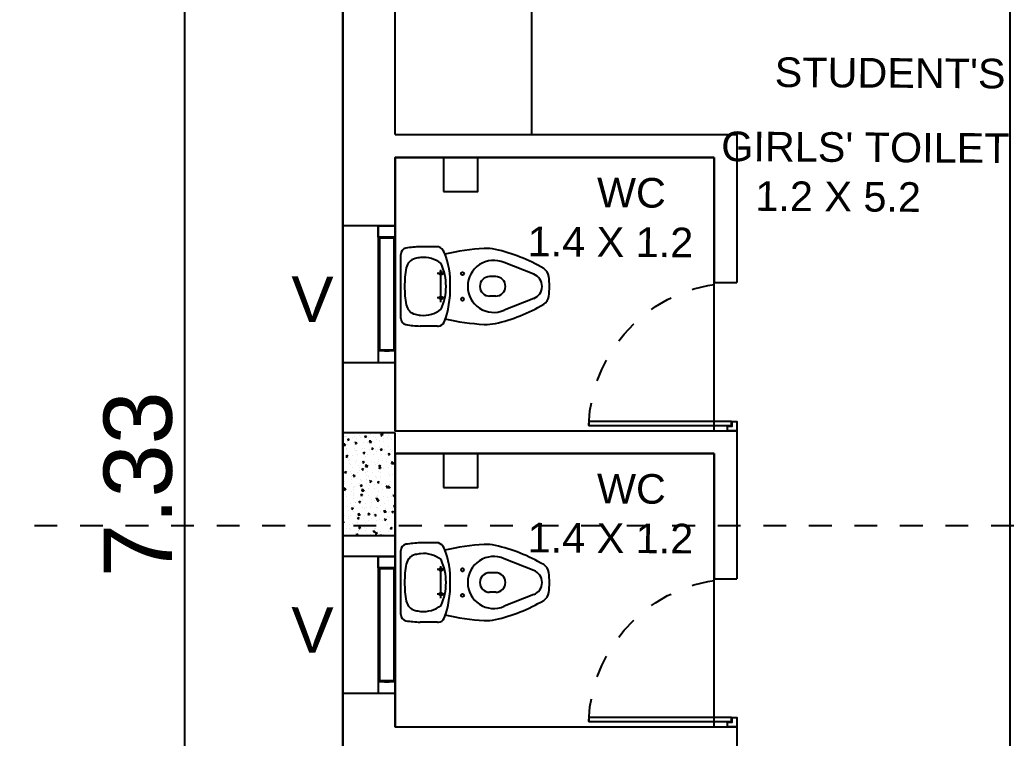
# Model space of a CAD drawing. Header units: metres. Extents: x 0 to 2048, y 111 to 219.
# Drawn here: x 1821.01 to 1825.359, y 164.865 to 168.019 of the extents above; entities that cross this region are included whole.
import ezdxf

# ---------------------------------------------------------------- set-up
doc = ezdxf.new("R2010")
doc.units = ezdxf.units.M
doc.header["$LTSCALE"] = 0.5
doc.header["$MEASUREMENT"] = 0
doc.header["$PDMODE"] = 3
for name, pattern in [('( Dashed )', [0.75, 0.5, -0.25]), ('CONTIN', [0]), ('HIDDEN2', [0.1875, 0.125, -0.0625])]:
    doc.linetypes.add(name, pattern=pattern)
for name, color, linetype in [('BLK_1_FLR_0_BLT_UP_AREA', 27, 'Continuous'), ('BLK_1_FLR_0_WASH', 60, 'Continuous'), ('BLK_1_FLR_0_WATER_CLOSET', 213, 'Continuous')]:
    doc.layers.add(name, color=color, linetype=linetype)
doc.layers.add('layout bou', color=1, linetype='Continuous', lineweight=60)
doc.layers.add('layout bou @ 1', color=1, linetype='Continuous', lineweight=60)
doc.styles.add('200LT_S', font='arial.ttf', dxfattribs={"height": 0.3})
doc.styles.add('PATTA & SITE', font='arial.ttf', dxfattribs={"height": 1.5})
doc.styles.get("Standard").update_dxf_attribs({"font": ''})
doc.styles.get('Standard').set_extended_font_data('Arial Black')
doc.dimstyles.new('Building Arrow', dxfattribs={"dimscale": 0, "dimtxt": 1, "dimasz": 1, "dimexe": 0.18, "dimexo": 0.0625, "dimgap": 0.09, "dimtad": 0, "dimdec": 1, "dimzin": 0, "dimdsep": 46, "dimtxsty": 'Standard', "dimcen": 0.09, "dimse1": 1, "dimse2": 1, "dimclrt": 7, "dimadec": 1, "dimazin": 0, "dimtfac": 1, "dimtdec": 1, "dimtofl": 0, "dimtmove": 0, "dimatfit": 3, "dimfxl": 0, "dimtolj": 1, "dimtzin": 0, "dimarcsym": 0})

# ---------------------------------------------------------------- blocks, each defined once
blk = doc.blocks.new('*D9')
at = {"layer": 'Defpoints', "color": 0, "lineweight": -3}
for p in [(1764.1257, 208.0316), (1764.1257, 208.0316), (1929.9765, 145.7045)]:
    blk.add_point(p, dxfattribs=at)
at = {"layer": 'layout bou', "color": 0, "lineweight": -2}
for p, q in [((1765.0618, 207.6799), (1845.0867, 177.6063)), ((1929.0405, 146.0562), (1849.0155, 176.1298))]:
    blk.add_line(p, q, dxfattribs=at)
at = {"layer": 'layout bou', "color": 0, "lineweight": -3}
for points in [[(1765.1204, 207.8359), (1765.0031, 207.5239), (1764.1257, 208.0316)], [(1929.0991, 146.2122), (1928.9818, 145.9002), (1929.9765, 145.7045)]]:
    blk.add_solid(points, dxfattribs=at)
at = {"layer": 'layout bou', "color": 7, "lineweight": 15, "insert": (1847.0511, 176.868), "char_height": 1, "attachment_point": 5, "rotation": 339.4036}
blk.add_mtext('\\A1;177.2', dxfattribs=at)

msp = doc.modelspace()

# ---------------------------------------------------------------- linework, layer by layer
at = {"color": 0, "lineweight": -3}
for p, q in [((1822.42887, 177.33467), (1822.42887, 162.08467)), ((1822.42887, 162.08467), (1822.42887, 177.33467)), ((1825.35887, 162.31467), (1825.35887, 169.87467)), ((1822.65887, 167.51467), (1822.65887, 169.64467)), ((1823.25887, 167.51467), (1823.25887, 169.64467)), ((1822.65887, 167.51467), (1824.15887, 167.51467)), ((1824.15887, 167.51467), (1824.15887, 166.86467)), ((1822.65887, 166.21467), (1822.65887, 167.41467)), ((1822.65887, 167.41467), (1824.05887, 167.41467)), ((1824.05887, 167.41467), (1824.05887, 166.86467)), ((1824.05887, 166.86467), (1824.15887, 166.86467)), ((1822.65887, 166.21467), (1824.15887, 166.21467)), ((1824.15887, 166.21467), (1824.15887, 165.56468)), ((1822.65887, 164.91467), (1822.65887, 166.11467)), ((1822.65887, 166.11467), (1824.05887, 166.11467)), ((1824.05887, 166.11467), (1824.05887, 165.56468)), ((1824.05887, 165.56468), (1824.15887, 165.56468)), ((1822.65887, 164.91467), (1824.15887, 164.91467)), ((1824.15887, 164.91467), (1824.15887, 164.26468))]:
    msp.add_line(p, q, dxfattribs=at)
at = {"color": 8, "lineweight": -3}
msp.add_line((1822.42887, 162.08467), (1822.42887, 177.33467), dxfattribs=at)
at = {"color": 7, "lineweight": -3}
msp.add_line((1821.73335, 169.39467), (1821.73335, 162.56467), dxfattribs=at)
at = {"lineweight": -3}
for p, q in [((1822.65887, 167.11467), (1822.42887, 167.11467)), ((1822.65887, 166.6988, 0), (1822.65887, 166.99745, 0)), ((1822.68254, 166.70762, 0), (1822.68254, 166.98863, 0)), ((1822.84806, 167.02211, 0), (1822.76762, 167.02234, 0)), ((1823.26718, 166.90117, 0), (1823.1368, 166.95266, 0)), ((1822.87423, 166.90512, 0), (1822.84244, 166.90512, 0)), ((1822.85961, 166.779, 0), (1822.85961, 166.9205, 0)), ((1823.09981, 166.89096, 0), (1823.07321, 166.89096, 0)), ((1822.87423, 166.79724, 0), (1822.84244, 166.79724, 0)), ((1823.09981, 166.80529, 0), (1823.07321, 166.80529, 0)), ((1823.26718, 166.79508, 0), (1823.1368, 166.74359, 0)), ((1822.84391, 166.67391, 0), (1822.76762, 166.67391, 0)), ((1822.42887, 166.51467), (1822.65887, 166.51467)), ((1822.43616, 166.18892), (1822.43616, 166.18892)), ((1822.43626, 166.20174), (1822.43626, 166.20174)), ((1822.43988, 166.18765), (1822.43988, 166.18765)), ((1822.44429, 166.19057), (1822.44429, 166.19057)), ((1822.45084, 166.17874), (1822.45032, 166.17276)), ((1822.45032, 166.17276), (1822.45658, 166.17392)), ((1822.45084, 166.17874), (1822.45659, 166.17392)), ((1822.47317, 166.18643), (1822.47317, 166.18643)), ((1822.48044, 166.1893), (1822.48044, 166.1893)), ((1822.48117, 166.16879), (1822.48117, 166.16879)), ((1822.48584, 166.16442), (1822.48248, 166.15944)), ((1822.48373, 166.16427), (1822.48373, 166.16427)), ((1822.48584, 166.16442), (1822.48853, 166.15742)), ((1822.48709, 166.18184), (1822.48709, 166.18184)), ((1822.50312, 166.19275), (1822.50312, 166.19275)), ((1822.50646, 166.18522), (1822.50646, 166.18522)), ((1822.51988, 166.16299), (1822.51988, 166.16299)), ((1822.52606, 166.19261), (1822.52554, 166.18663)), ((1822.52554, 166.18664), (1822.5318, 166.1878)), ((1822.52606, 166.19261), (1822.53181, 166.18779)), ((1822.53819, 166.16237), (1822.53819, 166.16237)), ((1822.53975, 166.184), (1822.53975, 166.184)), ((1822.54647, 166.17252), (1822.54509, 166.16363)), ((1822.5451, 166.16363), (1822.5546, 166.16474)), ((1822.5468, 166.17221), (1822.55492, 166.16442)), ((1822.55101, 166.19984), (1822.55101, 166.19984)), ((1822.56279, 166.18862), (1822.56279, 166.18862)), ((1822.57304, 166.18278), (1822.57304, 166.18278)), ((1822.57785, 166.17477), (1822.57785, 166.17477)), ((1822.59045, 166.17353), (1822.59045, 166.17353)), ((1822.59128, 166.19586), (1822.59128, 166.19586)), ((1822.59862, 166.19978), (1822.59526, 166.1948)), ((1822.59526, 166.19481), (1822.6013, 166.19278)), ((1822.59862, 166.19978), (1822.6013, 166.19278)), ((1822.60075, 166.20051), (1822.60702, 166.20167)), ((1822.60112, 166.20467), (1822.60076, 166.20051)), ((1822.60344, 166.20467), (1822.60703, 166.20167)), ((1822.60633, 166.18157), (1822.60633, 166.18157)), ((1822.6078, 166.16849), (1822.6078, 166.16849)), ((1822.6249, 166.1851), (1822.6249, 166.1851)), ((1822.62975, 166.19246), (1822.62975, 166.19246)), ((1822.63962, 166.18035), (1822.63962, 166.18035)), ((1822.64238, 166.17638), (1822.64238, 166.17638)), ((1822.43251, 166.15926), (1822.43113, 166.15037)), ((1822.43113, 166.15037), (1822.44063, 166.15148)), ((1822.43284, 166.15895), (1822.44096, 166.15116)), ((1822.43401, 166.14835), (1822.43401, 166.14835)), ((1822.44617, 166.1306), (1822.44617, 166.1306)), ((1822.44629, 166.13714), (1822.44629, 166.13714)), ((1822.44928, 166.1527), (1822.44928, 166.1527)), ((1822.47366, 166.16076), (1822.47366, 166.16076)), ((1822.47958, 166.13592), (1822.47958, 166.13592)), ((1822.48248, 166.15945), (1822.48853, 166.15742)), ((1822.48484, 166.12846), (1822.48484, 166.12846)), ((1822.48872, 166.12639), (1822.48872, 166.12639)), ((1822.51287, 166.13471), (1822.51287, 166.13471)), ((1822.51313, 166.13443), (1822.51313, 166.13443)), ((1822.51979, 166.12089), (1822.51926, 166.11491)), ((1822.51979, 166.12089), (1822.52553, 166.11606)), ((1822.52317, 166.13796), (1822.52317, 166.13796)), ((1822.54615, 166.13349), (1822.54615, 166.13349)), ((1822.55835, 166.14009), (1822.555, 166.13511)), ((1822.555, 166.13512), (1822.56104, 166.13309)), ((1822.55835, 166.14009), (1822.56104, 166.13309)), ((1822.55932, 166.13669), (1822.55932, 166.13669)), ((1822.5728, 166.1303), (1822.5728, 166.1303)), ((1822.57559, 166.12139), (1822.57559, 166.12139)), ((1822.57944, 166.13227), (1822.57944, 166.13227)), ((1822.58902, 166.14247), (1822.58902, 166.14247)), ((1822.59501, 166.13476), (1822.59448, 166.12878)), ((1822.59448, 166.12879), (1822.60075, 166.12994)), ((1822.59501, 166.13476), (1822.60075, 166.12994)), ((1822.61273, 166.13106), (1822.61273, 166.13106)), ((1822.62989, 166.14723), (1822.62989, 166.14723)), ((1822.63976, 166.13414), (1822.63976, 166.13414)), ((1822.64012, 166.123), (1822.64012, 166.123)), ((1822.64602, 166.12984), (1822.64602, 166.12984)), ((1822.43175, 166.09497), (1822.43175, 166.09497)), ((1822.44558, 166.10473), (1822.44222, 166.09975)), ((1822.44222, 166.09976), (1822.44827, 166.09773)), ((1822.44457, 166.10701), (1822.44404, 166.10103)), ((1822.44404, 166.10104), (1822.45031, 166.10219)), ((1822.44457, 166.10701), (1822.45031, 166.10219)), ((1822.44558, 166.10473), (1822.44826, 166.09773)), ((1822.45378, 166.0852), (1822.45378, 166.0852)), ((1822.45759, 166.08954), (1822.45759, 166.08954)), ((1822.4714, 166.10737), (1822.4714, 166.10737)), ((1822.48258, 166.07508), (1822.48258, 166.07508)), ((1822.48707, 166.08398), (1822.48707, 166.08398)), ((1822.49118, 166.11047), (1822.49118, 166.11047)), ((1822.51809, 166.0804), (1822.51474, 166.07542)), ((1822.51474, 166.07543), (1822.52078, 166.0734)), ((1822.51809, 166.0804), (1822.52078, 166.07339)), ((1822.51926, 166.11491), (1822.52553, 166.11607)), ((1822.52036, 166.08277), (1822.52036, 166.08277)), ((1822.52314, 166.07611), (1822.52314, 166.07611)), ((1822.52816, 166.10009), (1822.52816, 166.10009)), ((1822.53594, 166.10899), (1822.53594, 166.10899)), ((1822.55365, 166.08155), (1822.55365, 166.08155)), ((1822.56262, 166.11165), (1822.56262, 166.11165)), ((1822.58677, 166.08909), (1822.58677, 166.08909)), ((1822.58694, 166.08034), (1822.58694, 166.08034)), ((1822.59876, 166.11038), (1822.59876, 166.11038)), ((1822.60206, 166.08534), (1822.60206, 166.08534)), ((1822.61781, 166.11018), (1822.61781, 166.11018)), ((1822.62023, 166.07912), (1822.62023, 166.07912)), ((1822.63087, 166.11576), (1822.62751, 166.11078)), ((1822.62751, 166.11079), (1822.63356, 166.10876)), ((1822.63087, 166.11576), (1822.63356, 166.10875)), ((1822.6382, 166.08407), (1822.6382, 166.08407)), ((1822.64388, 166.07905), (1822.6425, 166.07016)), ((1822.64421, 166.07874), (1822.65233, 166.07095)), ((1822.64977, 166.07582), (1822.64977, 166.07582)), ((1822.65352, 166.0779), (1822.65352, 166.0779)), ((1822.42949, 166.04159), (1822.42949, 166.04159)), ((1822.43829, 166.03528), (1822.43777, 166.02931)), ((1822.43829, 166.03528), (1822.44404, 166.03046)), ((1822.45618, 166.07228), (1822.45618, 166.07228)), ((1822.46083, 166.03386), (1822.46083, 166.03386)), ((1822.46089, 166.06451), (1822.46089, 166.06451)), ((1822.46915, 166.05399), (1822.46915, 166.05399)), ((1822.49411, 166.03264), (1822.49411, 166.03264)), ((1822.49703, 166.06324), (1822.49703, 166.06324)), ((1822.50033, 166.0382), (1822.50033, 166.0382)), ((1822.50119, 166.05215), (1822.50119, 166.05215)), ((1822.51351, 166.04916), (1822.51299, 166.04318)), ((1822.51299, 166.04319), (1822.51925, 166.04434)), ((1822.51351, 166.04916), (1822.51926, 166.04434)), ((1822.5274, 166.03142), (1822.5274, 166.03142)), ((1822.52992, 166.0658), (1822.52854, 166.0569)), ((1822.52855, 166.05691), (1822.53804, 166.05801)), ((1822.53025, 166.06548), (1822.53837, 166.05769)), ((1822.53368, 166.0556), (1822.53368, 166.0556)), ((1822.53647, 166.03693), (1822.53647, 166.03693)), ((1822.5676, 166.07378), (1822.5676, 166.07378)), ((1822.57333, 166.06801), (1822.57333, 166.06801)), ((1822.58281, 166.07198), (1822.58281, 166.07198)), ((1822.58451, 166.03571), (1822.58451, 166.03571)), ((1822.59061, 166.05607), (1822.58725, 166.05109)), ((1822.58725, 166.0511), (1822.5933, 166.04907)), ((1822.5882, 166.05706), (1822.59447, 166.05822)), ((1822.58873, 166.06303), (1822.58821, 166.05706)), ((1822.58873, 166.06303), (1822.59448, 166.05821)), ((1822.59061, 166.05607), (1822.59329, 166.04906)), ((1822.60704, 166.04747), (1822.60704, 166.04747)), ((1822.62782, 166.05186), (1822.62782, 166.05186)), ((1822.63787, 166.06962), (1822.63787, 166.06962)), ((1822.6415, 166.05904), (1822.6415, 166.05904)), ((1822.64251, 166.07016), (1822.65201, 166.07127)), ((1822.43475, 165.98979), (1822.43475, 165.98979)), ((1822.43777, 166.02931), (1822.44403, 166.03047)), ((1822.46587, 166.02664), (1822.46587, 166.02664)), ((1822.46619, 166.01396), (1822.46619, 166.01396)), ((1822.46689, 166.00061), (1822.46689, 166.00061)), ((1822.47783, 166.02071), (1822.47447, 166.01573)), ((1822.47448, 166.01574), (1822.48052, 166.01371)), ((1822.47783, 166.02071), (1822.48052, 166.0137)), ((1822.48033, 166.02169), (1822.48033, 166.02169)), ((1822.50532, 166.00033), (1822.50532, 166.00033)), ((1822.5112, 165.99383), (1822.5112, 165.99383)), ((1822.53143, 166.00222), (1822.53143, 166.00222)), ((1822.53316, 166.01779), (1822.53316, 166.01779)), ((1822.53977, 166.0119), (1822.53977, 166.0119)), ((1822.55034, 165.99637), (1822.54699, 165.9914)), ((1822.54699, 165.9914), (1822.55303, 165.98938)), ((1822.55034, 165.99637), (1822.55303, 165.98937)), ((1822.56069, 166.03021), (1822.56069, 166.03021)), ((1822.57108, 166.01462), (1822.57108, 166.01462)), ((1822.57592, 166.01062), (1822.57592, 166.01062)), ((1822.58246, 165.99131), (1822.58193, 165.98533)), ((1822.58246, 165.99131), (1822.5882, 165.98649)), ((1822.59282, 166.01367), (1822.59282, 166.01367)), ((1822.59398, 166.02899), (1822.59398, 166.02899)), ((1822.62727, 166.02778), (1822.62727, 166.02778)), ((1822.63561, 166.01624), (1822.63561, 166.01624)), ((1822.63783, 165.99354), (1822.63783, 165.99354)), ((1822.64648, 166.02116), (1822.64648, 166.02116)), ((1822.65767, 166.00518), (1822.65715, 165.99921)), ((1822.65715, 165.99921), (1822.65887, 165.99953)), ((1822.65767, 166.00518), (1822.65887, 166.00418)), ((1822.43202, 165.96356), (1822.43149, 165.95758)), ((1822.43149, 165.95759), (1822.43776, 165.95874)), ((1822.43202, 165.96356), (1822.43776, 165.95874)), ((1822.43394, 165.98456), (1822.43394, 165.98456)), ((1822.43757, 165.96102), (1822.43421, 165.95604)), ((1822.43421, 165.95605), (1822.44026, 165.95402)), ((1822.43757, 165.96102), (1822.44026, 165.95401)), ((1822.43804, 165.96475), (1822.43804, 165.96475)), ((1822.46464, 165.94723), (1822.46464, 165.94723)), ((1822.46723, 165.98335), (1822.46723, 165.98335)), ((1822.47419, 165.96348), (1822.47419, 165.96348)), ((1822.4762, 165.95564), (1822.4762, 165.95564)), ((1822.47807, 165.96831), (1822.47807, 165.96831)), ((1822.50052, 165.98213), (1822.50052, 165.98213)), ((1822.50724, 165.97743), (1822.50671, 165.97146)), ((1822.50671, 165.97146), (1822.51298, 165.97262)), ((1822.50724, 165.97743), (1822.51298, 165.97261)), ((1822.51337, 165.95907), (1822.51199, 165.95018)), ((1822.51199, 165.95018), (1822.52149, 165.95129)), ((1822.5137, 165.95876), (1822.52182, 165.95097)), ((1822.52917, 165.94884), (1822.52917, 165.94884)), ((1822.53381, 165.98091), (1822.53381, 165.98091)), ((1822.54317, 165.95948), (1822.54317, 165.95948)), ((1822.54476, 165.97402), (1822.54476, 165.97402)), ((1822.5671, 165.9797), (1822.5671, 165.9797)), ((1822.56882, 165.96124), (1822.56882, 165.96124)), ((1822.57921, 165.98559), (1822.57921, 165.98559)), ((1822.58193, 165.98534), (1822.5882, 165.98649)), ((1822.58226, 165.98233), (1822.58226, 165.98233)), ((1822.5842, 165.94772), (1822.5842, 165.94772)), ((1822.60038, 165.97848), (1822.60038, 165.97848)), ((1822.60283, 165.95535), (1822.60283, 165.95535)), ((1822.61536, 165.98432), (1822.61536, 165.98432)), ((1822.61865, 165.95928), (1822.61865, 165.95928)), ((1822.62286, 165.97204), (1822.6195, 165.96707)), ((1822.61951, 165.96707), (1822.62555, 165.96505)), ((1822.62286, 165.97204), (1822.62555, 165.96504)), ((1822.62733, 165.97233), (1822.62595, 165.96344)), ((1822.62596, 165.96344), (1822.63546, 165.96455)), ((1822.62766, 165.97202), (1822.63578, 165.96423)), ((1822.63336, 165.96285), (1822.63336, 165.96285)), ((1822.63367, 165.97727), (1822.63367, 165.97727)), ((1822.6548, 165.95801), (1822.6548, 165.95801)), ((1822.44144, 165.93262), (1822.44144, 165.93262)), ((1822.44303, 165.92688), (1822.44303, 165.92688)), ((1822.47472, 165.93141), (1822.47472, 165.93141)), ((1822.47581, 165.91493), (1822.47581, 165.91493)), ((1822.47748, 165.93845), (1822.47748, 165.93845)), ((1822.48247, 165.90057), (1822.48247, 165.90057)), ((1822.50043, 165.89973), (1822.5067, 165.90089)), ((1822.50096, 165.90571), (1822.50044, 165.89973)), ((1822.50096, 165.90571), (1822.50671, 165.90089)), ((1822.51008, 165.93668), (1822.50673, 165.93171)), ((1822.50673, 165.93171), (1822.51277, 165.92969)), ((1822.50801, 165.93019), (1822.50801, 165.93019)), ((1822.51008, 165.93668), (1822.51277, 165.92968)), ((1822.51363, 165.93717), (1822.51363, 165.93717)), ((1822.51693, 165.91214), (1822.51693, 165.91214)), ((1822.52121, 165.93551), (1822.52121, 165.93551)), ((1822.5413, 165.92897), (1822.5413, 165.92897)), ((1822.55307, 165.91087), (1822.55307, 165.91087)), ((1822.55318, 165.90116), (1822.55318, 165.90116)), ((1822.56657, 165.90786), (1822.56657, 165.90786)), ((1822.57459, 165.92776), (1822.57459, 165.92776)), ((1822.57565, 165.91361), (1822.58192, 165.91477)), ((1822.57618, 165.91958), (1822.57566, 165.91361)), ((1822.57618, 165.91958), (1822.58193, 165.91476)), ((1822.5826, 165.91235), (1822.57924, 165.90738)), ((1822.57924, 165.90738), (1822.58529, 165.90536)), ((1822.58, 165.92894), (1822.58, 165.92894)), ((1822.5826, 165.91235), (1822.58529, 165.90535)), ((1822.60788, 165.92654), (1822.60788, 165.92654)), ((1822.62364, 165.92141), (1822.62364, 165.92141)), ((1822.6311, 165.90947), (1822.6311, 165.90947)), ((1822.64117, 165.92533), (1822.64117, 165.92533)), ((1822.64784, 165.93522), (1822.64784, 165.93522)), ((1822.65087, 165.92749), (1822.65714, 165.92864)), ((1822.6514, 165.93346), (1822.65088, 165.92748)), ((1822.6514, 165.93346), (1822.65714, 165.92864)), ((1822.65809, 165.93298), (1822.65809, 165.93298)), ((1822.42887, 165.88921), (1822.43149, 165.88701)), ((1822.42887, 165.88653), (1822.43148, 165.88702)), ((1822.44848, 165.88128), (1822.44848, 165.88128)), ((1822.45134, 165.86373), (1822.45134, 165.86373)), ((1822.46238, 165.89385), (1822.46238, 165.89385)), ((1822.46982, 165.87699), (1822.46647, 165.87202)), ((1822.46647, 165.87202), (1822.47251, 165.87)), ((1822.46982, 165.87699), (1822.47251, 165.86999)), ((1822.47356, 165.86155), (1822.47356, 165.86155)), ((1822.48177, 165.88006), (1822.48177, 165.88006)), ((1822.48621, 165.89732), (1822.48621, 165.89732)), ((1822.51506, 165.87885), (1822.51506, 165.87885)), ((1822.52191, 165.87427), (1822.52191, 165.87427)), ((1822.52691, 165.89546), (1822.52691, 165.89546)), ((1822.53122, 165.8772), (1822.53122, 165.8772)), ((1822.54834, 165.87763), (1822.54834, 165.87763)), ((1822.55637, 165.88583), (1822.55637, 165.88583)), ((1822.57775, 165.87556), (1822.57775, 165.87556)), ((1822.58163, 165.87641), (1822.58163, 165.87641)), ((1822.59251, 165.88456), (1822.59251, 165.88456)), ((1822.59581, 165.85953), (1822.59581, 165.85953)), ((1822.61078, 165.86561), (1822.6094, 165.85671)), ((1822.60941, 165.85672), (1822.6189, 165.85782)), ((1822.61111, 165.86529), (1822.61923, 165.8575)), ((1822.61284, 165.89703), (1822.61284, 165.89703)), ((1822.61492, 165.8752), (1822.61492, 165.8752)), ((1822.63195, 165.85825), (1822.63195, 165.85825)), ((1822.64512, 165.86173), (1822.6446, 165.85575)), ((1822.64512, 165.86173), (1822.65087, 165.85691)), ((1822.64821, 165.87398), (1822.64821, 165.87398)), ((1822.65511, 165.88802), (1822.65176, 165.88305)), ((1822.65176, 165.88305), (1822.6578, 165.88102)), ((1822.65511, 165.88802), (1822.6578, 165.88102)), ((1822.65785, 165.8769), (1822.65785, 165.8769)), ((1822.42956, 165.8173), (1822.42887, 165.81628)), ((1822.42956, 165.8173), (1822.43225, 165.8103)), ((1822.43656, 165.84313), (1822.43656, 165.84313)), ((1822.45464, 165.83869), (1822.45464, 165.83869)), ((1822.45488, 165.83077), (1822.45488, 165.83077)), ((1822.46013, 165.84046), (1822.46013, 165.84046)), ((1822.48817, 165.82955), (1822.48817, 165.82955)), ((1822.49079, 165.83742), (1822.49079, 165.83742)), ((1822.49469, 165.83398), (1822.49416, 165.828)), ((1822.49416, 165.82801), (1822.50043, 165.82917)), ((1822.49469, 165.83398), (1822.50043, 165.82916)), ((1822.49682, 165.85235), (1822.49544, 165.84345)), ((1822.49544, 165.84346), (1822.50494, 165.84456)), ((1822.49622, 165.83901), (1822.49622, 165.83901)), ((1822.49715, 165.85203), (1822.50526, 165.84424)), ((1822.52146, 165.82834), (1822.52146, 165.82834)), ((1822.52466, 165.84207), (1822.52466, 165.84207)), ((1822.54234, 165.85266), (1822.53898, 165.84769)), ((1822.53898, 165.84769), (1822.54502, 165.84566)), ((1822.54123, 165.81888), (1822.54123, 165.81888)), ((1822.54234, 165.85266), (1822.54502, 165.84566)), ((1822.55475, 165.82712), (1822.55475, 165.82712)), ((1822.56135, 165.84796), (1822.56135, 165.84796)), ((1822.56319, 165.84284), (1822.56319, 165.84284)), ((1822.56431, 165.85448), (1822.56431, 165.85448)), ((1822.5699, 165.84786), (1822.56938, 165.84188)), ((1822.56938, 165.84188), (1822.57565, 165.84304)), ((1822.5699, 165.84786), (1822.57565, 165.84304)), ((1822.57549, 165.82218), (1822.57549, 165.82218)), ((1822.58804, 165.8259), (1822.58804, 165.8259)), ((1822.60079, 165.82165), (1822.60079, 165.82165)), ((1822.61485, 165.82833), (1822.6115, 165.82336)), ((1822.6115, 165.82336), (1822.61754, 165.82133)), ((1822.61485, 165.82833), (1822.61754, 165.82133)), ((1822.62133, 165.82469), (1822.62133, 165.82469)), ((1822.62285, 165.83871), (1822.62285, 165.83871)), ((1822.62884, 165.85609), (1822.62884, 165.85609)), ((1822.63525, 165.83322), (1822.63525, 165.83322)), ((1822.6446, 165.85576), (1822.65087, 165.85692)), ((1822.65461, 165.82347), (1822.65461, 165.82347)), ((1822.42887, 165.81144), (1822.43225, 165.81031)), ((1822.42909, 165.78005), (1822.42909, 165.78005)), ((1822.44657, 165.78482), (1822.44657, 165.78482)), ((1822.45787, 165.78708), (1822.45787, 165.78708)), ((1822.45963, 165.80082), (1822.45963, 165.80082)), ((1822.46238, 165.77883), (1822.46238, 165.77883)), ((1822.4713, 165.80817), (1822.4713, 165.80817)), ((1822.49408, 165.81239), (1822.49408, 165.81239)), ((1822.49567, 165.77761), (1822.49567, 165.77761)), ((1822.50207, 165.79297), (1822.49872, 165.788)), ((1822.49872, 165.788), (1822.50476, 165.78597)), ((1822.49907, 165.77451), (1822.49907, 165.77451)), ((1822.50207, 165.79297), (1822.50476, 165.78597)), ((1822.50623, 165.78069), (1822.50623, 165.78069)), ((1822.5224, 165.78869), (1822.5224, 165.78869)), ((1822.52895, 165.7764), (1822.52895, 165.7764)), ((1822.53023, 165.81111), (1822.53023, 165.81111)), ((1822.53352, 165.78608), (1822.53352, 165.78608)), ((1822.56206, 165.80109), (1822.56206, 165.80109)), ((1822.56224, 165.77518), (1822.56224, 165.77518)), ((1822.5631, 165.77016), (1822.56937, 165.77131)), ((1822.56363, 165.77613), (1822.56311, 165.77015)), ((1822.56363, 165.77613), (1822.56937, 165.77131)), ((1822.56967, 165.78481), (1822.56967, 165.78481)), ((1822.5732, 165.78452), (1822.5732, 165.78452)), ((1822.59553, 165.77397), (1822.59553, 165.77397)), ((1822.62659, 165.80271), (1822.62659, 165.80271)), ((1822.62882, 165.77275), (1822.62882, 165.77275)), ((1822.63286, 165.78039), (1822.63286, 165.78039)), ((1822.63832, 165.78403), (1822.64459, 165.78519)), ((1822.63885, 165.79001), (1822.63833, 165.78403)), ((1822.63885, 165.79001), (1822.64459, 165.78518)), ((1822.64024, 165.79535), (1822.64024, 165.79535)), ((1822.46905, 165.75478), (1822.46905, 165.75478)), ((1822.48788, 165.75628), (1822.49415, 165.75744)), ((1822.48841, 165.76226), (1822.48789, 165.75628)), ((1822.48841, 165.76226), (1822.49416, 165.75743)), ((1822.55124, 165.76056), (1822.55124, 165.76056)), ((1822.57459, 165.76864), (1822.57123, 165.76367)), ((1822.57123, 165.76367), (1822.57728, 165.76164)), ((1822.57296, 165.75977), (1822.57296, 165.75977)), ((1822.57323, 165.7688), (1822.57323, 165.7688)), ((1822.57459, 165.76864), (1822.57728, 165.76164)), ((1822.59423, 165.75888), (1822.59358, 165.75467)), ((1822.59456, 165.75857), (1822.59862, 165.75467)), ((1822.60911, 165.7585), (1822.60911, 165.7585)), ((1822.65887, 165.3988, 0), (1822.65887, 165.69745, 0)), ((1822.68254, 165.40762, 0), (1822.68254, 165.68863, 0)), ((1822.84806, 165.72211, 0), (1822.76762, 165.72234, 0)), ((1822.65887, 165.66259), (1822.42887, 165.66259)), ((1823.26718, 165.60117, 0), (1823.1368, 165.65266, 0)), ((1822.87423, 165.60512, 0), (1822.84244, 165.60512, 0)), ((1822.85961, 165.479, 0), (1822.85961, 165.6205, 0)), ((1823.09981, 165.59096, 0), (1823.07321, 165.59096, 0)), ((1822.87423, 165.49724, 0), (1822.84244, 165.49724, 0)), ((1823.09981, 165.50529, 0), (1823.07321, 165.50529, 0)), ((1823.26718, 165.49508, 0), (1823.1368, 165.44359, 0)), ((1822.84391, 165.37391, 0), (1822.76762, 165.37391, 0)), ((1822.42887, 165.06259), (1822.65887, 165.06259))]:
    msp.add_line(p, q, dxfattribs=at)
at = {"linetype": 'CONTIN', "lineweight": -3, "ltscale": 0.5}
for p, q in [((1822.42887, 166.20467), (1822.42887, 165.75467)), ((1822.65887, 166.20467), (1822.42887, 166.20467)), ((1822.65887, 165.75467), (1822.65887, 166.20467)), ((1822.42887, 165.75467), (1822.65887, 165.75467))]:
    msp.add_line(p, q, dxfattribs=at)
at = {"color": 8, "linetype": '( Dashed )', "lineweight": -3, "ltscale": 0.0015}
msp.add_line((1819.475, 165.79899), (1856.7741, 165.79899), dxfattribs=at)
at = {"lineweight": -3}
for points in [[(1822.58387, 167.11467), (1822.58387, 166.51467)], [(1822.65887, 167.11467), (1822.65887, 166.51467)], [(1822.63148, 167.05967), (1822.63148, 167.06467), (1822.61126, 167.06467), (1822.61126, 167.05967)], [(1822.61126, 166.56967), (1822.61126, 166.56467), (1822.63148, 166.56467), (1822.63148, 166.56967)], [(1822.58387, 165.66259), (1822.58387, 165.06259)], [(1822.65887, 165.66259), (1822.65887, 165.06259)], [(1822.63148, 165.60759), (1822.63148, 165.61259), (1822.61126, 165.61259), (1822.61126, 165.60759)], [(1822.61126, 165.11759), (1822.61126, 165.11259), (1822.63148, 165.11259), (1822.63148, 165.11759)]]:
    msp.add_lwpolyline(points, dxfattribs=at)
for points in [[(1822.58387, 167.06467), (1822.58387, 167.11467), (1822.59981, 167.11467), (1822.61387, 167.11467), (1822.65887, 167.11467), (1822.65887, 167.06467)], [(1822.65387, 166.56967), (1822.65387, 167.05967), (1822.58887, 167.05967), (1822.58887, 166.56967)], [(1822.58387, 166.56467), (1822.58387, 166.51467), (1822.59981, 166.51467), (1822.61387, 166.51467), (1822.65887, 166.51467), (1822.65887, 166.56467)], [(1822.58387, 165.61259), (1822.58387, 165.66259), (1822.59981, 165.66259), (1822.61387, 165.66259), (1822.65887, 165.66259), (1822.65887, 165.61259)], [(1822.65387, 165.11759), (1822.65387, 165.60759), (1822.58887, 165.60759), (1822.58887, 165.11759)], [(1822.58387, 165.11259), (1822.58387, 165.06259), (1822.59981, 165.06259), (1822.61387, 165.06259), (1822.65887, 165.06259), (1822.65887, 165.11259)]]:
    msp.add_lwpolyline(points, close=True, dxfattribs=at)
at = {"lineweight": -3, "extrusion": (2.604e-13, 3.297e-13, -1), "elevation": 0}
for points in [[(-1824.13583, 166.23771), (-1824.13583, 166.25532), (-1823.50845, 166.25532), (-1823.50845, 166.23771)], [(-1824.13854, 166.25532), (-1824.15887, 166.25532), (-1824.15887, 166.21467), (-1824.11822, 166.21467), (-1824.11822, 166.235), (-1824.13854, 166.235)], [(-1824.13583, 164.93772), (-1824.13583, 164.95533), (-1823.50845, 164.95533), (-1823.50845, 164.93772)], [(-1824.13854, 164.95533), (-1824.15887, 164.95533), (-1824.15887, 164.91468), (-1824.11822, 164.91468), (-1824.11822, 164.93501), (-1824.13854, 164.93501)]]:
    msp.add_lwpolyline(points, close=True, dxfattribs=at)
at = {"lineweight": -3}
for centre in [(1822.85961, 166.90512, 0), (1822.954, 166.904, 0), (1822.85961, 166.79724, 0), (1822.954, 166.79225, 0), (1822.85961, 165.60512, 0), (1822.954, 165.604, 0), (1822.85961, 165.49724, 0), (1822.954, 165.49225, 0)]:
    msp.add_circle(centre, 0.00684, dxfattribs=at)
for centre, radius, start, end in [((1822.71048, 166.98863, 0), 0.02794, 101.04949, 180), ((1822.80034, 166.38345, 0), 0.63972, 92.93191, 98.55947), ((1822.83787, 166.98554, 0), 0.03796, 19.59262, 74.42597), ((1822.54697, 166.86304, 0), 0.35355, 357.58195, 22.48894), ((1823.10046, 166.05598, 0), 0.96026, 93.02737, 103.45777), ((1823.05814, 166.82884, 0), 0.18625, 77.56997, 92.58096), ((1822.94464, 166.31388, 0), 0.71356, 59.15687, 77.56997), ((1822.75866, 166.91994, 0), 0.05212, 103.78437, 169.67052), ((1822.82181, 166.60833, 0), 0.37003, 97.995, 101.78376), ((1822.78261, 166.85134, 0), 0.12403, 51.60702, 95.6758), ((1822.65229, 166.85054, 0), 0.22934, 359.39619, 25.2995), ((1823.09112, 166.84812, 0), 0.11408, 66.39403, 180), ((1823.06618, 166.85613, 0), 0.36618, 168.4756, 181.25294), ((1823.24667, 166.84812, 0), 0.05687, 360, 68.86978), ((1823.2866, 166.88655, 0), 0.04656, 6.7635, 59.15687), ((1823.07321, 166.84812, 0), 0.04283, 90, 270), ((1823.09981, 166.84812, 0), 0.04283, 270, 90), ((1822.89948, 166.84064, 0), 0.43639, 0.98215, 6.7635), ((1823.06618, 166.84012, 0), 0.36618, 178.74706, 191.5244), ((1822.65229, 166.84571, 0), 0.22934, 334.70049, 0.60381), ((1822.49042, 166.83697, 0), 0.40994, 339.1978, 1.55878), ((1823.09112, 166.84812, 0), 0.11408, 180, 293.60596), ((1823.24667, 166.84812, 0), 0.05687, 291.13022, 360), ((1822.89948, 166.8556, 0), 0.43639, 353.23649, 359.01785), ((1823.2866, 166.80969, 0), 0.04656, 300.84313, 353.23649), ((1822.75866, 166.77631, 0), 0.05212, 190.32947, 256.21563), ((1822.78261, 166.84491, 0), 0.12403, 264.32419, 308.39298), ((1822.94464, 167.38236, 0), 0.71356, 282.43003, 300.84313), ((1822.71048, 166.70762, 0), 0.02794, 180, 258.95051), ((1822.82181, 167.08792, 0), 0.37003, 258.21624, 262.005), ((1822.84782, 166.70207, 0), 0.02794, 270.49532, 337.51106), ((1823.10046, 167.64027, 0), 0.96026, 256.54222, 266.97262), ((1823.05814, 166.86741, 0), 0.18625, 267.41904, 282.43003), ((1822.80034, 167.3128, 0), 0.63972, 261.44053, 267.06809), ((1822.81119, 167.3128, 0), 0.63972, 272.93191, 273.30407), ((1822.71048, 165.68863, 0), 0.02794, 101.04949, 180), ((1822.80034, 165.08345, 0), 0.63972, 92.93191, 98.55947), ((1822.83787, 165.68554, 0), 0.03796, 19.59262, 74.42597), ((1822.54697, 165.56304, 0), 0.35355, 357.58195, 22.48894), ((1823.10046, 164.75598, 0), 0.96026, 93.02737, 103.45777), ((1823.05814, 165.52884, 0), 0.18625, 77.56997, 92.58096), ((1822.94464, 165.01388, 0), 0.71356, 59.15687, 77.56997), ((1822.75866, 165.61994, 0), 0.05212, 103.78437, 169.67052), ((1822.82181, 165.30833, 0), 0.37003, 97.995, 101.78376), ((1822.78261, 165.55134, 0), 0.12403, 51.60702, 95.6758), ((1822.65229, 165.55054, 0), 0.22934, 359.39619, 25.2995), ((1823.09112, 165.54812, 0), 0.11408, 66.39403, 180), ((1823.06618, 165.55613, 0), 0.36618, 168.4756, 181.25294), ((1823.24667, 165.54812, 0), 0.05687, 360, 68.86978), ((1823.2866, 165.58655, 0), 0.04656, 6.7635, 59.15687), ((1823.07321, 165.54812, 0), 0.04283, 90, 270), ((1823.09981, 165.54812, 0), 0.04283, 270, 90), ((1822.89948, 165.54064, 0), 0.43639, 0.98215, 6.7635), ((1823.06618, 165.54012, 0), 0.36618, 178.74706, 191.5244), ((1822.65229, 165.54571, 0), 0.22934, 334.70049, 0.60381), ((1822.49042, 165.53697, 0), 0.40994, 339.1978, 1.55878), ((1823.09112, 165.54812, 0), 0.11408, 180, 293.60596), ((1823.24667, 165.54812, 0), 0.05687, 291.13022, 360), ((1822.89948, 165.5556, 0), 0.43639, 353.23649, 359.01785), ((1822.75866, 165.47631, 0), 0.05212, 190.32947, 256.21563), ((1822.94464, 166.08236, 0), 0.71356, 282.43003, 300.84313), ((1823.2866, 165.50969, 0), 0.04656, 300.84313, 353.23649), ((1822.82181, 165.78792, 0), 0.37003, 258.21624, 262.005), ((1822.78261, 165.54491, 0), 0.12403, 264.32419, 308.39298), ((1822.71048, 165.40762, 0), 0.02794, 180, 258.95051), ((1822.80034, 166.0128, 0), 0.63972, 261.44053, 267.06809), ((1822.84782, 165.40207, 0), 0.02794, 270.49532, 337.51106), ((1823.10046, 166.34027, 0), 0.96026, 256.54222, 266.97262), ((1823.05814, 165.56741, 0), 0.18625, 267.41904, 282.43003), ((1822.81119, 166.0128, 0), 0.63972, 272.93191, 273.30407)]:
    msp.add_arc(centre, radius, start, end, dxfattribs=at)
at = {"linetype": 'HIDDEN2', "lineweight": -3, "extrusion": (2.604e-13, 3.297e-13, -1)}
for centre in [(-1824.1554, 166.2174), (-1824.1554, 164.91741)]:
    msp.add_arc(centre, 0.64728, 1.7976, 90.3066, dxfattribs=at)
at = {"layer": 'BLK_1_FLR_0_BLT_UP_AREA', "color": 27, "lineweight": -3, "ltscale": 3}
msp.add_lwpolyline([(1825.35887, 162.08467), (1825.35887, 159.08467), (1830.23487, 159.08467), (1830.23487, 162.08467), (1837.67887, 162.08467), (1837.67887, 149.88467), (1852.92887, 149.88467), (1852.92887, 177.33467), (1822.42887, 177.33467), (1822.42887, 162.08467)], close=True, dxfattribs=at)
at = {"layer": 'BLK_1_FLR_0_WASH', "color": 60, "lineweight": -3}
for points in [[(1822.87074, 167.26467), (1823.02074, 167.26467), (1823.02074, 167.41467), (1822.87074, 167.41467)], [(1822.87074, 165.96467), (1823.02074, 165.96467), (1823.02074, 166.11467), (1822.87074, 166.11467)]]:
    msp.add_lwpolyline(points, close=True, dxfattribs=at)
at = {"layer": 'BLK_1_FLR_0_WATER_CLOSET', "color": 1, "lineweight": -3, "ltscale": 2}
for points in [[(1824.05887, 167.41467), (1822.65887, 167.41467), (1822.65887, 166.21467), (1824.05887, 166.21467)], [(1824.05887, 166.11467), (1822.65887, 166.11467), (1822.65887, 164.91467), (1824.05887, 164.91467)]]:
    msp.add_lwpolyline(points, close=True, dxfattribs=at)

# ---------------------------------------------------------------- texts
at = {"lineweight": -3, "style": 'PATTA & SITE'}
for s, height, p in [("  STUDENT'S", 0.13, (1824.2237, 167.72445)), ("    GIRLS' TOILET", 0.13, (1823.88802, 167.3996)), ('             WC', 0.13, (1822.88818, 167.20005)), ('       1.2 X 5.2', 0.13, (1823.88657, 167.18241)), ('       1.4 X 1.2', 0.13, (1822.88674, 166.98285)), ('V', 0.1991, (1822.20133, 166.69298)), ('             WC', 0.13, (1822.88818, 165.90005)), ('       1.4 X 1.2', 0.13, (1822.88674, 165.68285)), ('V', 0.1991, (1822.20133, 165.2409))]:
    msp.add_text(s, height=height, rotation=359.61954, dxfattribs=at).set_placement(p)
at = {"lineweight": -3, "insert": (1821.53008, 165.97967), "char_height": 0.3, "attachment_point": 5, "rotation": 90, "style": '200LT_S'}
msp.add_mtext('7.33', dxfattribs=at)

# ---------------------------------------------------------------- dimensions: what is measured, and where the dimension line sits
at = {"layer": 'layout bou @ 1', "color": 8, "lineweight": 15}
dim = msp.add_aligned_dim(p1=(1929.97654, 145.70445), p2=(1764.12569, 208.03165), distance=0, dimstyle='Building Arrow', override={"dimscale": 1, "dimtix": 0, "dimtofl": 0, "dimtmove": 0, "dimatfit": 3}, dxfattribs=at)
dim.commit()
dim.dimension.update_dxf_attribs({"geometry": '*D9', "text_midpoint": (1847.05112, 176.86805)})

doc.saveas('drawing.dxf')
